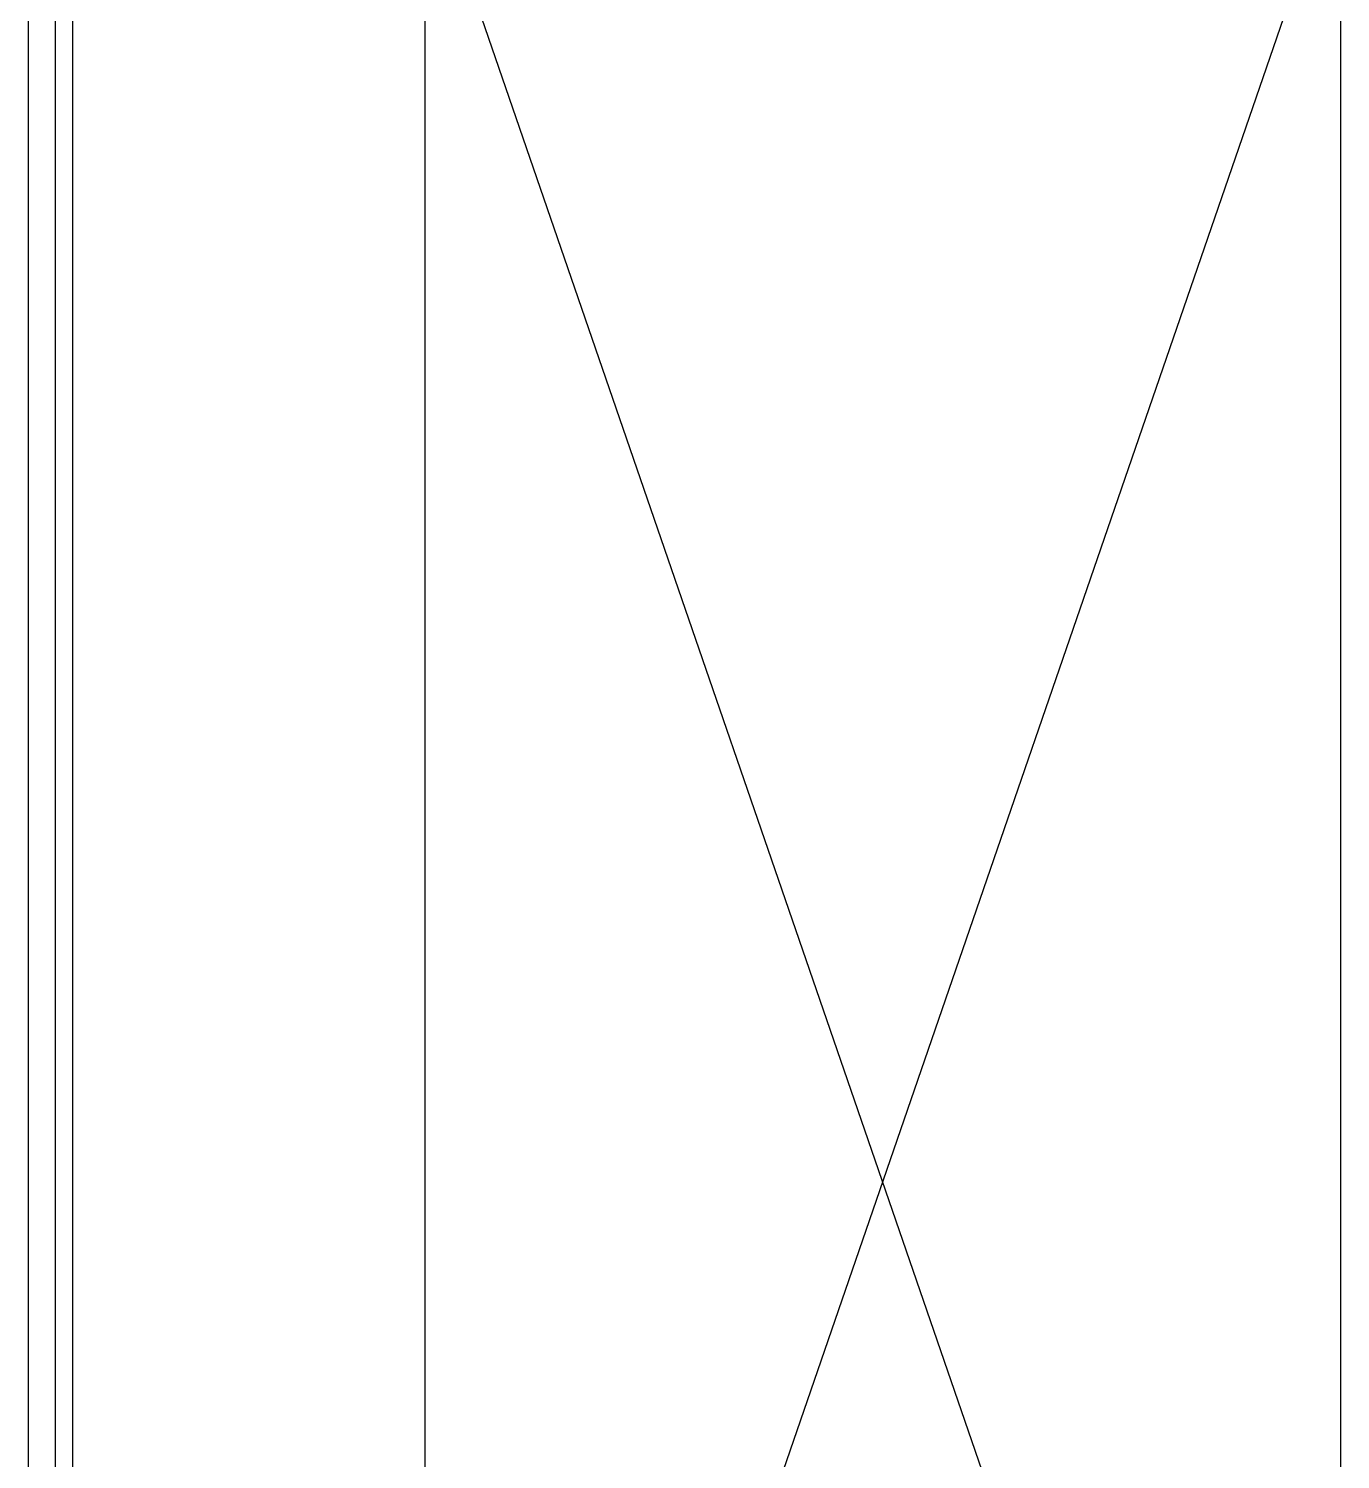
# Model space of a CAD drawing. Header units: millimetres. Extents: x -33000 to 294000, y 0 to 42408.
# Drawn here: x 55801 to 56546, y 13962 to 14775 of the extents above; entities that cross this region are included whole.
import ezdxf

# ---------------------------------------------------------------- set-up
doc = ezdxf.new("R2010")
doc.units = ezdxf.units.MM
doc.header["$LTSCALE"] = 50
doc.layers.add('arch', color=8, linetype='Continuous')

msp = doc.modelspace()

# ---------------------------------------------------------------- linework, layer by layer
at = {"layer": 'arch'}
for p, q in [((55826.21, 15794.6), (55826.21, 13244.6)), ((56026.21, 15794.6), (56026.21, 13244.6)), ((55801.21, 13234.6), (55801.21, 15784.59)), ((55816.21, 15784.59), (55816.21, 13234.6)), ((56546.24, 14874.6), (56026.21, 13364.6)), ((56026.21, 14874.6), (56546.24, 13364.6)), ((56546.24, 14874.6), (56546.24, 13364.6))]:
    msp.add_line(p, q, dxfattribs=at)

doc.saveas('drawing.dxf')
